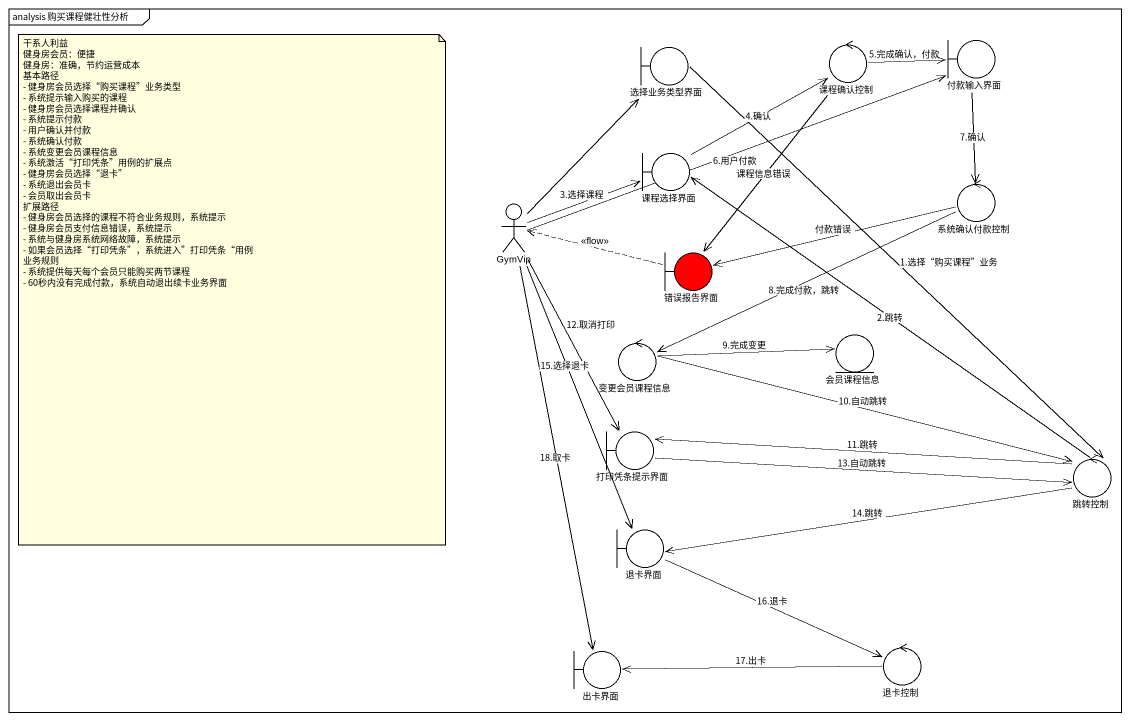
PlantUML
@startuml
mainframe analysis 购买课程健壮性分析
boundary 选择业务类型界面
control 课程确认控制
boundary 付款输入界面
boundary 课程选择界面
actor GymVip
control 系统确认付款控制
boundary 错误报告界面 #FF0000
entity 会员课程信息
control 变更会员课程信息
boundary 打印凭条提示界面
control 跳转控制
boundary 退卡界面
boundary 出卡界面
control 退卡控制
选择业务类型界面 --> 跳转控制 : 1.选择“购买课程”业务
课程确认控制 -right-> 付款输入界面 : 5.完成确认，付款
课程确认控制 --> 错误报告界面 : 课程信息错误
付款输入界面 --> 系统确认付款控制 : 7.确认
课程选择界面 -up-> 课程确认控制 : 4.确认
GymVip -up-> 选择业务类型界面
GymVip -right-> 付款输入界面 : 6.用户付款
GymVip -right-> 课程选择界面 : 3.选择课程
GymVip --> 打印凭条提示界面 : 12.取消打印
GymVip --> 退卡界面 : 15.选择退卡
GymVip --> 出卡界面 : 18.取卡
系统确认付款控制 -left-> 错误报告界面 : 付款错误
系统确认付款控制 -left-> 变更会员课程信息 : 8.完成付款，跳转
错误报告界面 .left.> GymVip : <<flow>>
变更会员课程信息 -right-> 会员课程信息 : 9.完成变更
变更会员课程信息 -right-> 跳转控制 : 10.自动跳转
打印凭条提示界面 -right-> 跳转控制 : 13.自动跳转
跳转控制 -up-> 课程选择界面 : 2.跳转
跳转控制 -left-> 打印凭条提示界面 : 11.跳转
跳转控制 -left-> 退卡界面 : 14.跳转
退卡界面 -right-> 退卡控制 : 16.退卡
退卡控制 -left-> 出卡界面 : 17.出卡
note as N1
  干系人利益
  健身房会员：便捷
  健身房：准确，节约运营成本
  基本路径
  - 健身房会员选择“购买课程”业务类型
  - 系统提示输入购买的课程
  - 健身房会员选择课程并确认
  - 系统提示付款
  - 用户确认并付款
  - 系统确认付款
  - 系统变更会员课程信息
  - 系统激活“打印凭条”用例的扩展点
  - 健身房会员选择“退卡”
  - 系统退出会员卡
  - 会员取出会员卡
  扩展路径
  - 健身房会员选择的课程不符合业务规则，系统提示
  - 健身房会员支付信息错误，系统提示
  - 系统与健身房系统网络故障，系统提示
  - 如果会员选择“打印凭条”，系统进入”打印凭条“用例
  业务规则
  - 系统提供每天每个会员只能购买两节课程
  - 60秒内没有完成付款，系统自动退出续卡业务界面
end note
@enduml
